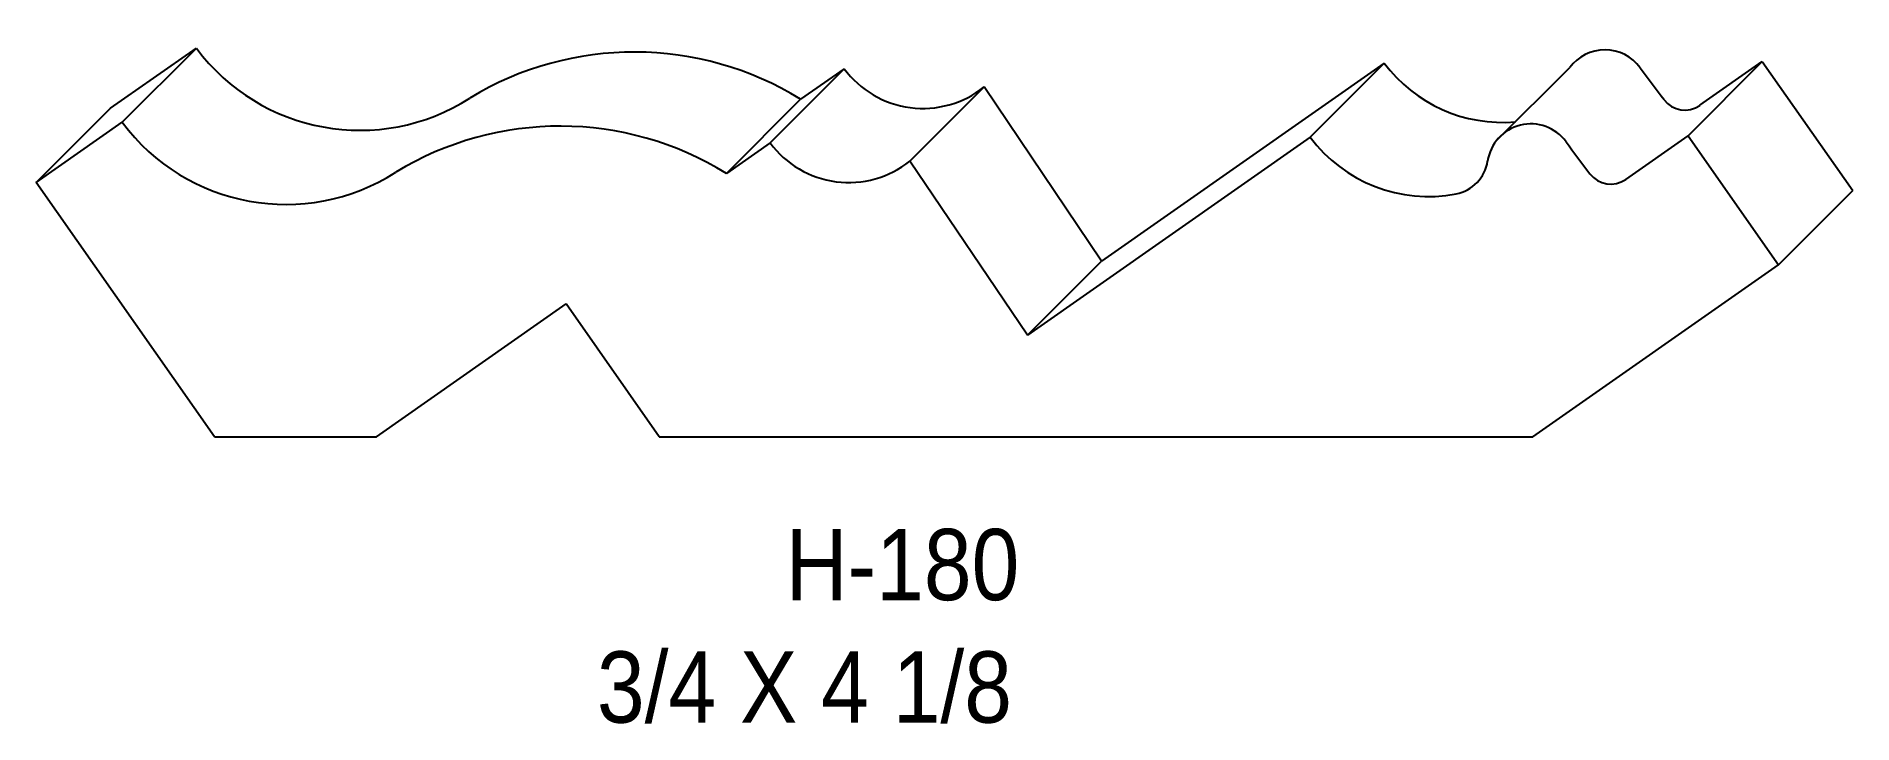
# Model space of a CAD drawing. Extents: x 65.65 to 69.98, y 149.75 to 151.39.
import ezdxf

# ---------------------------------------------------------------- set-up
doc = ezdxf.new("R2010")
doc.units = 0
doc.header["$LTSCALE"] = 5
doc.layers.add('PROFILE', color=7, linetype='CONTINUOUS')
doc.styles.add('TXT', font='TXT', dxfattribs={"height": 3.5})

msp = doc.modelspace()

# ---------------------------------------------------------------- linework, layer by layer
at = {"layer": 'PROFILE', "color": 1, "linetype": 'CONTINUOUS'}
for p, q in [((65.827, 151.2172), (66.0318, 151.3605)), ((65.855, 151.1838), (66.0318, 151.3605)), ((67.3994, 151.1349), (67.5761, 151.3116)), ((67.5761, 151.3116), (67.4721, 151.2387)), ((68.8637, 151.3248), (68.1895, 150.8528)), ((68.687, 151.1481), (68.8637, 151.3248)), ((69.1291, 151.1376), (69.3059, 151.3143)), ((69.5881, 151.1516), (69.7648, 151.3284)), ((69.6161, 151.2243), (69.7648, 151.3284)), ((69.7648, 151.3284), (69.9802, 151.0208)), ((67.7327, 151.0913), (67.9095, 151.268)), ((68.1895, 150.8528), (67.9095, 151.268)), ((65.6503, 151.0404), (65.827, 151.2172)), ((67.2953, 151.062), (67.4721, 151.2387)), ((65.6503, 151.0404), (65.855, 151.1838)), ((67.3994, 151.1349), (67.2953, 151.062)), ((68.687, 151.1481), (68.0128, 150.676)), ((69.4394, 151.0475), (69.5881, 151.1516)), ((69.5881, 151.1516), (69.8035, 150.844)), ((68.0128, 150.676), (67.7327, 151.0913)), ((66.0749, 150.434), (65.6503, 151.0404)), ((69.8035, 150.844), (69.9802, 151.0208)), ((68.0128, 150.676), (68.1895, 150.8528)), ((69.2178, 150.434), (69.8035, 150.844)), ((66.4611, 150.434), (66.9135, 150.7508)), ((67.1354, 150.434), (66.9135, 150.7508)), ((66.0749, 150.434), (66.4611, 150.434)), ((67.1354, 150.434), (69.2178, 150.434))]:
    msp.add_line(p, q, dxfattribs=at)
for centre, major_axis, start_param, end_param in [((67.0757, 150.5968), (0, 0.7545), -0.553184, 0.546028), ((66.4216, 151.6506), (0.4859, 0), -2.501816, -1.000675), ((69.3897, 151.2525), (0, 0.1041), -0.93956, 0.935582), ((67.7638, 151.4501), (0, 0.2332), -4.076449, -2.466714), ((69.1458, 151.5358), (0, 0.3523), -4.070305, -3.054622), ((74.0494, 154.6589), (5.6679, 0), -2.510356, -2.493587), ((66.8989, 150.42), (0, 0.7545), -0.553184, 0.546028), ((69.5803, 151.2754), (0, 0.0625), -4.064383, -2.530727), ((66.2449, 151.4739), (0, 0.4859), -4.072612, -2.571471), ((69.2129, 151.0758), (0.1041, 0), 0.631237, 2.993397), ((67.587, 151.2734), (0, 0.2332), -4.076449, -2.466714), ((68.9691, 151.3591), (0, 0.3523), -4.070305, -2.953949), ((73.8727, 154.4821), (0, 5.6679), -4.081152, -4.064383), ((69.0173, 151.105), (0.0937, 0), -1.383153, -0.148196), ((69.4035, 151.0987), (0, 0.0625), -4.064383, -2.530727)]:
    msp.add_ellipse(centre, major_axis=major_axis, ratio=1, start_param=start_param, end_param=end_param, dxfattribs=at)

# ---------------------------------------------------------------- texts
at = {"layer": 'PROFILE', "color": 1, "linetype": 'CONTINUOUS', "style": 'TXT', "width": 0.9}
for s, height, p in [('H-180', 0.16996, (67.4365, 150.0441)), ('3/4 X 4 1/8', 0.169956, (66.9867, 149.752))]:
    msp.add_text(s, height=height, dxfattribs=at).set_placement(p)

doc.saveas('drawing.dxf')
